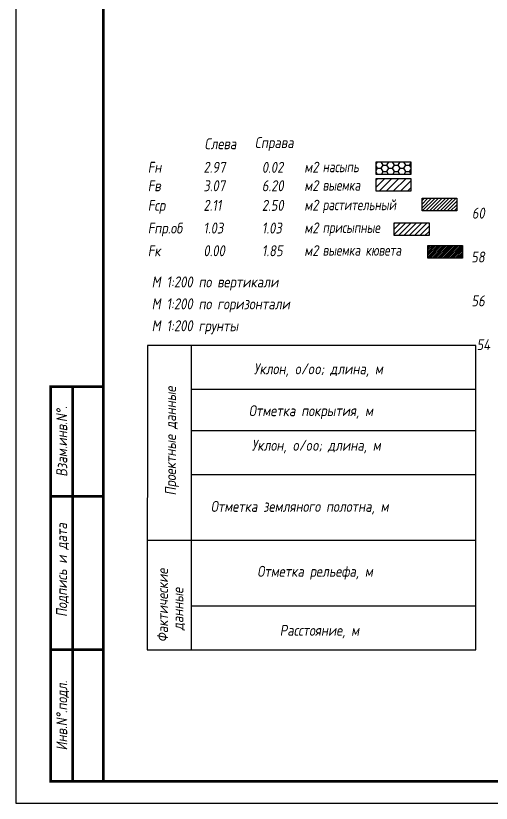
# Model space of a CAD drawing. Extents: x -717 to 1451, y -133302 to 233.
# Drawn here: x -30.1 to 78.5, y -1906.4 to -1726.8 of the extents above; entities that cross this region are included whole.
import ezdxf
from ezdxf.enums import TextEntityAlignment as Align

# ---------------------------------------------------------------- set-up
doc = ezdxf.new("R2010")
doc.units = 0
for name, color, linetype in [('Зарамочное оформление', 7, 'Continuous'), ('Линейка абсолютных высот', 7, 'Continuous'), ('Объем выемки', 7, 'Continuous'), ('Объем кюветов', 7, 'Continuous'), ('Объем насыпи', 7, 'Continuous'), ('Объем присыпных обочин', 7, 'Continuous'), ('Объем срезки растительного слоя', 7, 'Continuous'), ('Объём_2650', 7, 'Continuous'), ('Таблица', 7, 'Continuous')]:
    doc.layers.add(name, color=color, linetype=linetype)
for name, color, linetype, true_color in [('Объём_2563', 7, 'Continuous', 0xff8000), ('Объём_2570', 7, 'Continuous', 0x80ff00), ('Объём_2600', 7, 'Continuous', 0x808000), ('Объём_2620', 2, 'Continuous', 0xffff00)]:
    doc.layers.add(name, color=color, linetype=linetype, true_color=true_color)
doc.styles.add('М', font='romand.shx', dxfattribs={"width": 0.8, "oblique": 10, "height": 2.5})

# ---------------------------------------------------------------- blocks, each defined once
blk = doc.blocks.new('условные обозначения')
at = {"layer": 'Объём_2563'}
h = blk.add_hatch(dxfattribs=at)
h.set_pattern_fill('ANSI31', color=256, scale=0.3)
h.set_pattern_definition([(45, (-34.5, -100.5), (-0.673519, 0.673519), [])])
h.paths.add_polyline_path([(18.26, 7.53), (27.08, 7.53), (27.08, 4.62), (18.26, 4.62)])
at = {"layer": 'Объём_2570'}
h = blk.add_hatch(dxfattribs=at)
h.set_pattern_fill('ANSI31', color=3, scale=0.2)
h.set_pattern_definition([(45, (-32.9034, -100.5), (-0.4490128, 0.4490128), [])])
h.paths.add_polyline_path([(25.29, 13.16), (34.12, 13.16), (34.12, 10.25), (25.29, 10.25)])
at = {"layer": 'Объём_2600'}
h = blk.add_hatch(dxfattribs=at)
h.set_pattern_fill('ANSI31', color=6, scale=0.4)
h.set_pattern_definition([(45, (-34.5, -100.5), (-0.898026, 0.898026), [])])
h.paths.add_polyline_path([(13.63, 17.67), (22.46, 17.67), (22.46, 14.76), (13.63, 14.76)])
at = {"layer": 'Объём_2620'}
h = blk.add_hatch(dxfattribs=at)
h.set_pattern_fill('ANSI31', color=2, scale=0.1)
h.set_pattern_definition([(45, (-33.755, -100.5), (-0.2245064, 0.2245064), [])])
h.paths.add_polyline_path([(26.75, 2.41), (35.57, 2.41), (35.57, -0.5), (26.75, -0.5)])
at = {"layer": 'Объём_2650'}
h = blk.add_hatch(dxfattribs=at)
h.set_pattern_fill('HONEY', color=5, scale=0.3)
h.set_pattern_definition([(0, (-34.5, -100.5), (1.42875, 0.824889), [0.9525, -1.905]), (120, (-34.5, -100.5), (-1.42875, 0.824889), [0.9525, -1.905]), (60, (-34.5, -100.5), (3e-09, 1.6497784), [-1.905, 0.9525])])
h.paths.add_polyline_path([(13.63, 21.49), (22.46, 21.49), (22.46, 18.58), (13.63, 18.58)])
at = {"layer": 'Объём_2563'}
blk.add_lwpolyline([(18.26, 7.53), (27.08, 7.53), (27.08, 4.62), (18.26, 4.62)], close=True, dxfattribs=at)
at = {"layer": 'Объём_2620', "color": 2}
blk.add_lwpolyline([(26.75, 2.41), (35.57, 2.41), (35.57, -0.5), (26.75, -0.5)], close=True, dxfattribs=at)
at = {"layer": 'Объём_2650', "color": 5}
blk.add_lwpolyline([(13.63, 21.49), (22.46, 21.49), (22.46, 18.58), (13.63, 18.58)], close=True, dxfattribs=at)
at = {"layer": 'Объём_2650', "color": 6}
blk.add_lwpolyline([(13.63, 17.67), (22.46, 17.67), (22.46, 14.76), (13.63, 14.76)], close=True, dxfattribs=at)
at = {"layer": 'Объём_2650', "color": 3}
blk.add_lwpolyline([(25.29, 13.16), (34.12, 13.16), (34.12, 10.25), (25.29, 10.25)], close=True, dxfattribs=at)
at = {"layer": 'Объем насыпи', "color": 1, "style": 'М', "oblique": 10, "width": 0.8}
for s, p in [('насыпь', (0.09, 19.09)), ('выемка', (0.09, 14.89)), ('растительный', (0.09, 10.42)), ('присыпные', (0.09, 5.24)), ('выемка кювета', (0.09, 0.06))]:
    blk.add_text(s, height=2.5, dxfattribs=at).set_placement(p)

msp = doc.modelspace()

# ---------------------------------------------------------------- linework, layer by layer
at = {"layer": 'Таблица', "linetype": 'Continuous', "flags": 128}
for points in [[(0, -1802), (-0.054, -1871.421)], [(75, -1802), (0, -1802)], [(10, -1802), (10, -1871.421)], [(74.946, -1871.421), (75, -1802)], [(10, -1812), (75, -1812)], [(10, -1821.421), (75, -1821.421)], [(9.946, -1831.421), (74.946, -1831.421)], [(-0.054, -1846.421), (74.946, -1846.421)], [(9.946, -1861.421), (74.946, -1861.421)], [(-0.054, -1871.421), (74.946, -1871.421)]]:
    msp.add_lwpolyline(points, dxfattribs=at)

# ---------------------------------------------------------------- block references
at = {"layer": 'Объём_2570', "xscale": 0.9}
msp.add_blockref('условные обозначения', (39.918, -1781.581), dxfattribs=at)

# ---------------------------------------------------------------- texts
at = {"style": 'М', "oblique": 10, "width": 0.8}
msp.add_text('М 1:200 грунты', height=2.5, dxfattribs=at).set_placement((0.973, -1798.769))
at = {"layer": 'Линейка абсолютных высот', "style": 'М', "oblique": 10, "width": 0.8}
for s, p in [('60', (77, -1771.831)), ('58', (77, -1781.831)), ('56', (77, -1791.831)), ('54', (78.227, -1801.831))]:
    msp.add_text(s, height=2.5, dxfattribs=at).set_placement(p, align=Align.MIDDLE_RIGHT)
at = {"layer": 'Объем выемки', "style": 'М', "oblique": 10, "width": 0.8}
for s, p in [('Fв', (0.085, -1766.835)), ('3.07', (12.785, -1766.835)), ('6.20', (26.126, -1766.835)), ('м2', (35.792, -1766.802))]:
    msp.add_text(s, height=2.5, dxfattribs=at).set_placement(p)
at = {"layer": 'Объем кюветов', "style": 'М', "oblique": 10, "width": 0.8}
for s, p in [('Fк', (0.085, -1781.66)), ('0.00', (12.785, -1781.66)), ('1.85', (26.126, -1781.66)), ('м2', (35.792, -1781.627))]:
    msp.add_text(s, height=2.5, dxfattribs=at).set_placement(p)
at = {"layer": 'Объем насыпи', "style": 'М', "oblique": 10, "width": 0.8}
for s, p in [('Слева', (13.029, -1757.249)), ('Справа', (24.522, -1756.982)), ('Fн', (0.085, -1762.63)), ('2.97', (12.785, -1762.63)), ('0.02', (26.126, -1762.63)), ('м2', (35.792, -1762.597))]:
    msp.add_text(s, height=2.5, dxfattribs=at).set_placement(p)
at = {"layer": 'Объем присыпных обочин', "style": 'М', "oblique": 10, "width": 0.8}
for s, p in [('Fпр.об', (0.085, -1776.481)), ('1.03', (12.785, -1776.481)), ('1.03', (26.126, -1776.481)), ('м2', (35.792, -1776.448))]:
    msp.add_text(s, height=2.5, dxfattribs=at).set_placement(p)
at = {"layer": 'Объем срезки растительного слоя', "style": 'М', "oblique": 10, "width": 0.8}
for s, p in [('Fср', (0.085, -1771.303)), ('2.11', (12.785, -1771.303)), ('2.50', (26.126, -1771.303)), ('м2', (35.792, -1771.269))]:
    msp.add_text(s, height=2.5, dxfattribs=at).set_placement(p)
at = {"layer": 'Таблица', "style": 'М', "oblique": 10, "width": 0.8}
for s, p in [('М 1:200 по вертикали', (0.973, -1788.769)), ('М 1:200 по горизонтали', (0.973, -1793.769)), ('Уклон, o/oo; длина, м', (24.315, -1808.584)), ('Отметка покрытия, м', (23.148, -1818.139)), ('Уклон, o/oo; длина, м', (23.824, -1826.017)), ('Отметка земляного полотна, м', (14.462, -1839.965)), ('Отметка рельефа, м', (25.077, -1854.777)), ('Расстояние, м', (30.202, -1868.23))]:
    msp.add_text(s, height=2.5, dxfattribs=at).set_placement(p)
for s, p in [('Проектные данные ', (6.519, -1836.226)), ('Фактические ', (4.698, -1869.681)), ('данные', (8.204, -1866.976))]:
    msp.add_text(s, height=2.5, rotation=90, dxfattribs=at).set_placement(p)

# ---------------------------------------------------------------- wipeouts: each hides what was drawn before it
msp.add_wipeout([(-10.054, -1811.421), (-22.054, -1811.421), (-22.054, -1901.421), (-10.054, -1901.421)]).dxf.layer = 'Зарамочное оформление'

# ---------------------------------------------------------------- next in the draw order: linework, layer by layer
at = {"flags": 128}
msp.add_lwpolyline([(-30.054, -1906.421), (389.946, -1906.421), (389.946, -1609.421), (-30.054, -1609.421)], close=True, dxfattribs=at)
at = {"const_width": 0.6, "flags": 128}
msp.add_lwpolyline([(-10.054, -1901.421), (384.946, -1901.421), (384.946, -1614.421), (-10.054, -1614.421)], close=True, dxfattribs=at)
at = {"layer": 'Зарамочное оформление', "linetype": 'Continuous', "lineweight": -3, "const_width": 0.6, "flags": 128}
for points in [[(-10.054, -1901.421), (-22.054, -1901.421), (-22.054, -1811.421), (-10.054, -1811.421)], [(-17.054, -1901.421), (-17.054, -1811.421)], [(-22.054, -1836.421), (-10.054, -1836.421)], [(-22.054, -1871.421), (-10.054, -1871.421)]]:
    msp.add_lwpolyline(points, dxfattribs=at)

# ---------------------------------------------------------------- next in the draw order: texts
at = {"layer": 'Зарамочное оформление', "lineweight": 15, "style": 'М', "oblique": 10, "width": 0.8}
for s, p in [('Взам.инв.N%%d.', (-19.554, -1823.921)), ('Подпись и дата', (-19.572, -1853.227)), ('Инв.N%%d.подл.', (-19.554, -1886.421))]:
    msp.add_text(s, height=2.5, rotation=90, dxfattribs=at).set_placement(p, align=Align.MIDDLE_CENTER)

doc.saveas('drawing.dxf')
